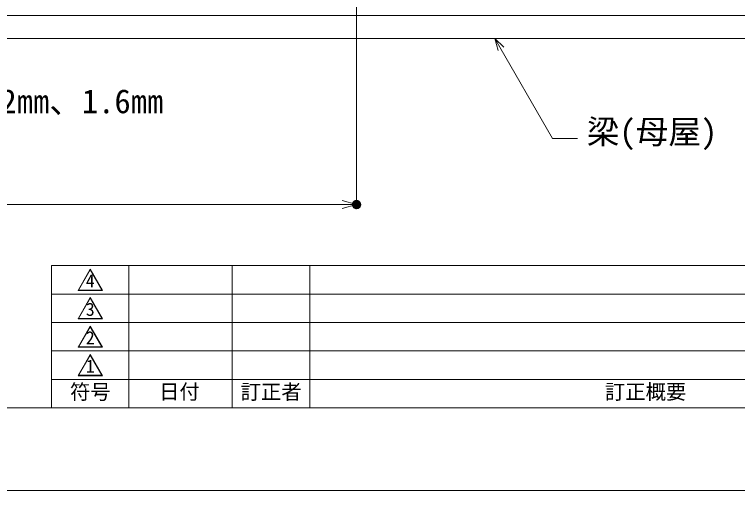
# Model space of a CAD drawing. Units: millimetres, scale not verified. Extents: x -840 to 840, y -594 to 594.
# Drawn here: x 69.6 to 419.6, y -594 to -363.8 of the extents above; entities that cross this region are included whole.
import ezdxf
from ezdxf.enums import TextEntityAlignment as Align

# ---------------------------------------------------------------- set-up
doc = ezdxf.new("R2010")
doc.units = ezdxf.units.MM
doc.header["$LTSCALE"] = 2
for name, color, linetype, lineweight in [('0-0_輪郭線', 2, 'Continuous', 9), ('0-1_図面枠', 7, 'Continuous', 9), ('0-3_鋼材(C型・H鋼ｅｔｃ)', 7, 'Continuous', 9), ('0-4_寸法線', 7, 'Continuous', 9), ('0-5_タイトル文字', 5, 'Continuous', 9), ('0-B_Defpoints', 7, 'Continuous', 9), ('1-1_表題欄', 7, 'Continuous', 9)]:
    doc.layers.add(name, color=color, linetype=linetype, lineweight=lineweight)
doc.layers.add('1-2_0', color=7, linetype='Continuous')
doc.styles.add('ＭＳ ゴシック', font='')
doc.styles.get('ＭＳ ゴシック').set_extended_font_data('MS Gothic')

# ---------------------------------------------------------------- blocks, each defined once
blk = doc.blocks.new('_Open30')
at = {"layer": '0-4_寸法線'}
blk.add_line((0, 0), (-2, 0), dxfattribs=at)
blk.add_lwpolyline([(-2, 0.5359), (0, 0), (-2, -0.5359)], dxfattribs=at)
blk = doc.blocks.new('囲い文字1')
at = {"layer": '0-5_タイトル文字'}
for p, q in [((0.934, -20.263), (0.846, -20.263)), ((1.022, -20.263), (0.934, -20.263)), ((-0.193, -22.263), (-0.309, -22.263)), ((0.038, -21.863), (-0.078, -21.863)), ((0.269, -21.463), (0.153, -21.463)), ((0.5, -21.063), (0.384, -21.063)), ((0.731, -20.663), (0.615, -20.663)), ((1.253, -20.663), (1.137, -20.663)), ((1.484, -21.063), (1.368, -21.063)), ((1.715, -21.463), (1.599, -21.463)), ((1.946, -21.863), (1.83, -21.863)), ((2.177, -22.263), (2.061, -22.263)), ((-1.348, -24.263), (-1.463, -24.263)), ((-1.117, -23.863), (-1.232, -23.863)), ((-0.886, -23.463), (-1.001, -23.463)), ((-0.655, -23.063), (-0.77, -23.063)), ((-0.424, -22.663), (-0.539, -22.663)), ((2.408, -22.663), (2.292, -22.663)), ((2.638, -23.063), (2.523, -23.063)), ((2.869, -23.463), (2.754, -23.463)), ((3.1, -23.863), (2.985, -23.863)), ((3.331, -24.263), (3.216, -24.263)), ((-2.272, -25.863), (-2.387, -25.863)), ((-2.041, -25.463), (-2.156, -25.463)), ((-1.81, -25.063), (-1.925, -25.063)), ((-1.579, -24.663), (-1.694, -24.663)), ((3.562, -24.663), (3.447, -24.663)), ((3.793, -25.063), (3.678, -25.063)), ((4.024, -25.463), (3.909, -25.463)), ((4.255, -25.863), (4.14, -25.863))]:
    blk.add_line(p, q, dxfattribs=at)
for points in [[(-2.329, -25.963), (0.934, -20.311), (0.934, -20.111), (-2.502, -26.063)], [(0.934, -20.311), (4.197, -25.963), (4.37, -26.063), (0.934, -20.111)], [(4.197, -25.963), (-2.329, -25.963), (-2.502, -26.063), (4.37, -26.063)]]:
    blk.add_lwpolyline(points, close=True, dxfattribs=at)
at = {"layer": '0-5_タイトル文字', "style": 'ＭＳ ゴシック'}
blk.add_text('1', height=3.651, dxfattribs=at).set_placement((-0.301, -26.315), align=Align.BOTTOM_LEFT)
blk = doc.blocks.new('U338')
at = {"layer": '1-2_0', "xscale": 3.446988, "yscale": 3.446988}
blk.add_blockref('囲い文字1', (8.327, 89.667), dxfattribs=at)
blk = doc.blocks.new('囲い文字2')
at = {"layer": '0-5_タイトル文字'}
for p, q in [((-13.691, 36.616), (-13.807, 36.616)), ((-13.488, 37.016), (-13.576, 37.016)), ((-13.4, 37.016), (-13.488, 37.016)), ((-13.169, 36.616), (-13.285, 36.616)), ((-14.846, 34.616), (-14.962, 34.616)), ((-14.615, 35.016), (-14.731, 35.016)), ((-14.384, 35.416), (-14.5, 35.416)), ((-14.153, 35.816), (-14.269, 35.816)), ((-13.922, 36.216), (-14.038, 36.216)), ((-12.938, 36.216), (-13.054, 36.216)), ((-12.707, 35.816), (-12.823, 35.816)), ((-12.477, 35.416), (-12.592, 35.416)), ((-12.246, 35.016), (-12.361, 35.016)), ((-12.015, 34.616), (-12.13, 34.616)), ((-16.001, 32.616), (-16.116, 32.616)), ((-15.77, 33.016), (-15.885, 33.016)), ((-15.539, 33.416), (-15.654, 33.416)), ((-15.308, 33.816), (-15.424, 33.816)), ((-15.077, 34.216), (-15.193, 34.216)), ((-11.784, 34.216), (-11.899, 34.216)), ((-11.553, 33.816), (-11.668, 33.816)), ((-11.322, 33.416), (-11.437, 33.416)), ((-11.091, 33.016), (-11.206, 33.016)), ((-10.86, 32.616), (-10.975, 32.616)), ((-16.694, 31.416), (-16.809, 31.416)), ((-16.463, 31.816), (-16.578, 31.816)), ((-16.232, 32.216), (-16.347, 32.216)), ((-10.629, 32.216), (-10.745, 32.216)), ((-10.398, 31.816), (-10.514, 31.816)), ((-10.167, 31.416), (-10.283, 31.416))]:
    blk.add_line(p, q, dxfattribs=at)
for points in [[(-16.751, 31.316), (-13.488, 36.968), (-13.488, 37.168), (-16.925, 31.216)], [(-13.488, 36.968), (-10.225, 31.316), (-10.052, 31.216), (-13.488, 37.168)], [(-10.225, 31.316), (-16.751, 31.316), (-16.925, 31.216), (-10.052, 31.216)]]:
    blk.add_lwpolyline(points, close=True, dxfattribs=at)
at = {"layer": '0-5_タイトル文字', "style": 'ＭＳ ゴシック'}
blk.add_text('2', height=3.651, dxfattribs=at).set_placement((-14.724, 30.963), align=Align.BOTTOM_LEFT)
blk = doc.blocks.new('U339')
at = {"layer": '1-2_0', "xscale": 3.446988, "yscale": 3.446988}
blk.add_blockref('囲い文字2', (58.041, -107.772), dxfattribs=at)
blk = doc.blocks.new('囲い文字3')
at = {"layer": '0-5_タイトル文字'}
for p, q in [((-5.938, 18.6), (-6.054, 18.6)), ((-5.707, 19), (-5.823, 19)), ((-5.476, 19.4), (-5.592, 19.4)), ((-5.245, 19.8), (-5.361, 19.8)), ((-5.042, 20.2), (-5.13, 20.2)), ((-4.954, 20.2), (-5.042, 20.2)), ((-4.723, 19.8), (-4.839, 19.8)), ((-4.492, 19.4), (-4.608, 19.4)), ((-4.261, 19), (-4.377, 19)), ((-4.03, 18.6), (-4.146, 18.6)), ((-7.093, 16.6), (-7.208, 16.6)), ((-6.862, 17), (-6.977, 17)), ((-6.631, 17.4), (-6.746, 17.4)), ((-6.4, 17.8), (-6.515, 17.8)), ((-6.169, 18.2), (-6.284, 18.2)), ((-3.799, 18.2), (-3.915, 18.2)), ((-3.568, 17.8), (-3.684, 17.8)), ((-3.337, 17.4), (-3.453, 17.4)), ((-3.107, 17), (-3.222, 17)), ((-2.876, 16.6), (-2.991, 16.6)), ((-8.247, 14.6), (-8.363, 14.6)), ((-8.017, 15), (-8.132, 15)), ((-7.786, 15.4), (-7.901, 15.4)), ((-7.555, 15.8), (-7.67, 15.8)), ((-7.324, 16.2), (-7.439, 16.2)), ((-2.645, 16.2), (-2.76, 16.2)), ((-2.414, 15.8), (-2.529, 15.8)), ((-2.183, 15.4), (-2.298, 15.4)), ((-1.952, 15), (-2.067, 15)), ((-1.721, 14.6), (-1.836, 14.6))]:
    blk.add_line(p, q, dxfattribs=at)
for points in [[(-8.305, 14.5), (-5.042, 20.152), (-5.042, 20.352), (-8.478, 14.4)], [(-5.042, 20.152), (-1.779, 14.5), (-1.605, 14.4), (-5.042, 20.352)], [(-1.779, 14.5), (-8.305, 14.5), (-8.478, 14.4), (-1.605, 14.4)]]:
    blk.add_lwpolyline(points, close=True, dxfattribs=at)
at = {"layer": '0-5_タイトル文字', "style": 'ＭＳ ゴシック'}
blk.add_text('3', height=3.651, dxfattribs=at).set_placement((-6.277, 14.147), align=Align.BOTTOM_LEFT)
blk = doc.blocks.new('U340')
at = {"layer": '1-2_0', "xscale": 3.446988, "yscale": 3.446988}
blk.add_blockref('囲い文字3', (28.926, -49.807), dxfattribs=at)
blk = doc.blocks.new('囲い文字4')
at = {"layer": '0-5_タイトル文字'}
for p, q in [((-5.662, 16.376), (-5.75, 16.376)), ((-5.574, 16.376), (-5.662, 16.376)), ((-6.789, 14.376), (-6.904, 14.376)), ((-6.558, 14.776), (-6.673, 14.776)), ((-6.327, 15.176), (-6.442, 15.176)), ((-6.096, 15.576), (-6.211, 15.576)), ((-5.865, 15.976), (-5.981, 15.976)), ((-5.343, 15.976), (-5.458, 15.976)), ((-5.112, 15.576), (-5.227, 15.576)), ((-4.881, 15.176), (-4.997, 15.176)), ((-4.65, 14.776), (-4.766, 14.776)), ((-4.419, 14.376), (-4.535, 14.376)), ((-7.944, 12.376), (-8.059, 12.376)), ((-7.713, 12.776), (-7.828, 12.776)), ((-7.482, 13.176), (-7.597, 13.176)), ((-7.251, 13.576), (-7.366, 13.576)), ((-7.02, 13.976), (-7.135, 13.976)), ((-4.188, 13.976), (-4.304, 13.976)), ((-3.957, 13.576), (-4.073, 13.576)), ((-3.726, 13.176), (-3.842, 13.176)), ((-3.495, 12.776), (-3.611, 12.776)), ((-3.264, 12.376), (-3.38, 12.376)), ((-8.867, 10.776), (-8.983, 10.776)), ((-8.636, 11.176), (-8.752, 11.176)), ((-8.405, 11.576), (-8.521, 11.576)), ((-8.174, 11.976), (-8.29, 11.976)), ((-3.034, 11.976), (-3.149, 11.976)), ((-2.803, 11.576), (-2.918, 11.576)), ((-2.572, 11.176), (-2.687, 11.176)), ((-2.341, 10.776), (-2.456, 10.776))]:
    blk.add_line(p, q, dxfattribs=at)
for points in [[(-8.925, 10.676), (-5.662, 16.328), (-5.662, 16.528), (-9.098, 10.576)], [(-5.662, 16.328), (-2.398, 10.676), (-2.225, 10.576), (-5.662, 16.528)], [(-2.398, 10.676), (-8.925, 10.676), (-9.098, 10.576), (-2.225, 10.576)]]:
    blk.add_lwpolyline(points, close=True, dxfattribs=at)
at = {"layer": '0-5_タイトル文字', "style": 'ＭＳ ゴシック'}
blk.add_text('4', height=3.651, dxfattribs=at).set_placement((-6.897, 10.323), align=Align.BOTTOM_LEFT)
blk = doc.blocks.new('U341')
at = {"layer": '1-2_0', "xscale": 3.446988, "yscale": 3.446988}
blk.add_blockref('囲い文字4', (31.063, -36.626), dxfattribs=at)
blk = doc.blocks.new('T305')
at = {"layer": '1-1_表題欄'}
for p, q in [((0, 0), (0, 137.5)), ((0, 137.5), (900, 137.5)), ((75, 0), (75, 137.5)), ((175, 0), (175, 137.5)), ((250, 0), (250, 137.5)), ((0, 110), (900, 110)), ((0, 82.5), (900, 82.5)), ((0, 55), (900, 55)), ((0, 27.5), (900, 27.5)), ((0, 0), (900, 0))]:
    blk.add_line(p, q, dxfattribs=at)
for name, p in [('U341', (25.953, 113.75)), ('U340', (25.953, 86.25)), ('U339', (25.953, 58.75)), ('U338', (25.953, 31.25))]:
    blk.add_blockref(name, p, dxfattribs=at)
at = {"layer": '1-1_表題欄', "style": 'ＭＳ ゴシック'}
for s, p in [('符号', (17.895, 3.902)), ('日付', (104.172, 4.044)), ('訂正者', (183.145, 3.939)), ('訂正概要', (535.895, 3.977))]:
    blk.add_text(s, height=14.43, dxfattribs=at).set_placement(p, align=Align.BOTTOM_LEFT)

msp = doc.modelspace()

# ---------------------------------------------------------------- linework, layer by layer
at = {"layer": '0-0_輪郭線'}
msp.add_lwpolyline([(800, 554), (-800, 554), (-800, -554), (800, -554)], close=True, dxfattribs=at)
at = {"layer": '0-1_図面枠'}
msp.add_lwpolyline([(840, -594), (840, 594), (-840, 594), (-840, -594)], close=True, dxfattribs=at)
at = {"layer": '0-3_鋼材(C型・H鋼ｅｔｃ)'}
for p, q in [((535.044, -364.317), (-664.956, -364.317)), ((535.044, -375.317), (-664.956, -375.317))]:
    msp.add_line(p, q, dxfattribs=at)
at = {"layer": '0-4_寸法線'}
for p, q in [((235.2, -316.688), (235.2, -455.688)), ((302.182, -375.317), (330.114, -423.698)), ((330.114, -423.698), (342.114, -423.698)), ((-357.8, -455.688), (228.2, -455.688))]:
    msp.add_line(p, q, dxfattribs=at)
msp.add_lwpolyline([(306.425, -379.56), (302.182, -375.317), (303.735, -381.113)], dxfattribs=at)
at = {"layer": '0-B_Defpoints'}
for p, q in [((235.2, -455.088), (233.294, -455.088)), ((235.2, -454.688), (233.472, -454.688)), ((235.2, -454.288), (233.777, -454.288)), ((235.2, -453.888), (234.338, -453.888)), ((236.07, -453.888), (235.2, -453.888)), ((236.625, -454.288), (235.2, -454.288)), ((236.93, -454.688), (235.2, -454.688)), ((237.104, -455.088), (235.2, -455.088)), ((235.2, -455.888), (233.213, -455.888)), ((235.2, -455.488), (233.214, -455.488)), ((235.2, -456.288), (233.297, -456.288)), ((235.2, -456.688), (233.471, -456.688)), ((235.2, -457.088), (233.775, -457.088)), ((235.2, -457.488), (234.331, -457.488)), ((237.188, -455.488), (235.2, -455.488)), ((237.187, -455.888), (235.2, -455.888)), ((237.107, -456.288), (235.2, -456.288)), ((236.928, -456.688), (235.2, -456.688)), ((236.624, -457.088), (235.2, -457.088)), ((236.063, -457.488), (235.2, -457.488))]:
    msp.add_line(p, q, dxfattribs=at)
for points in [[(235.2, -453.688), (234.95, -453.704), (234.703, -453.751), (234.464, -453.829), (234.237, -453.935), (234.025, -454.07), (233.831, -454.23), (233.659, -454.413), (233.512, -454.616), (233.391, -454.837), (233.298, -455.07), (233.236, -455.313), (233.204, -455.562), (233.2, -455.688), (235.2, -455.688)], [(237.2, -455.688), (237.185, -455.437), (237.138, -455.191), (237.06, -454.952), (236.953, -454.725), (236.818, -454.512), (236.658, -454.319), (236.475, -454.147), (236.272, -453.999), (236.052, -453.878), (235.818, -453.786), (235.575, -453.723), (235.326, -453.692), (235.2, -453.688), (235.2, -455.688)], [(233.2, -455.688), (233.216, -455.939), (233.263, -456.185), (233.341, -456.424), (233.448, -456.652), (233.582, -456.864), (233.742, -457.057), (233.926, -457.229), (234.129, -457.377), (234.349, -457.498), (234.582, -457.59), (234.826, -457.653), (235.075, -457.684), (235.2, -457.688), (235.2, -455.688)], [(235.2, -457.688), (235.451, -457.672), (235.698, -457.625), (235.937, -457.548), (236.164, -457.441), (236.376, -457.306), (236.569, -457.146), (236.741, -456.963), (236.889, -456.76), (237.01, -456.54), (237.102, -456.306), (237.165, -456.063), (237.196, -455.814), (237.2, -455.688), (235.2, -455.688)]]:
    msp.add_lwpolyline(points, close=True, dxfattribs=at)

# ---------------------------------------------------------------- block references
at = {"layer": '0-4_寸法線', "xscale": 3.5, "yscale": 3.5}
msp.add_blockref('_Open30', (235.2, -455.688), dxfattribs=at)
at = {"layer": '1-1_表題欄', "xscale": 0.5, "yscale": 0.5}
msp.add_blockref('T305', (87.5, -554), dxfattribs=at)

# ---------------------------------------------------------------- texts
at = {"layer": '0-5_タイトル文字', "color": 7, "style": 'ＭＳ ゴシック'}
for s, p in [('デッキプレート t=1.2㎜、1.6㎜', (-87.196, -414.998)), ('梁(母屋)', (346.655, -429.757))]:
    msp.add_text(s, height=11.58, dxfattribs=at).set_placement(p, align=Align.BOTTOM_LEFT)

doc.saveas('drawing.dxf')
